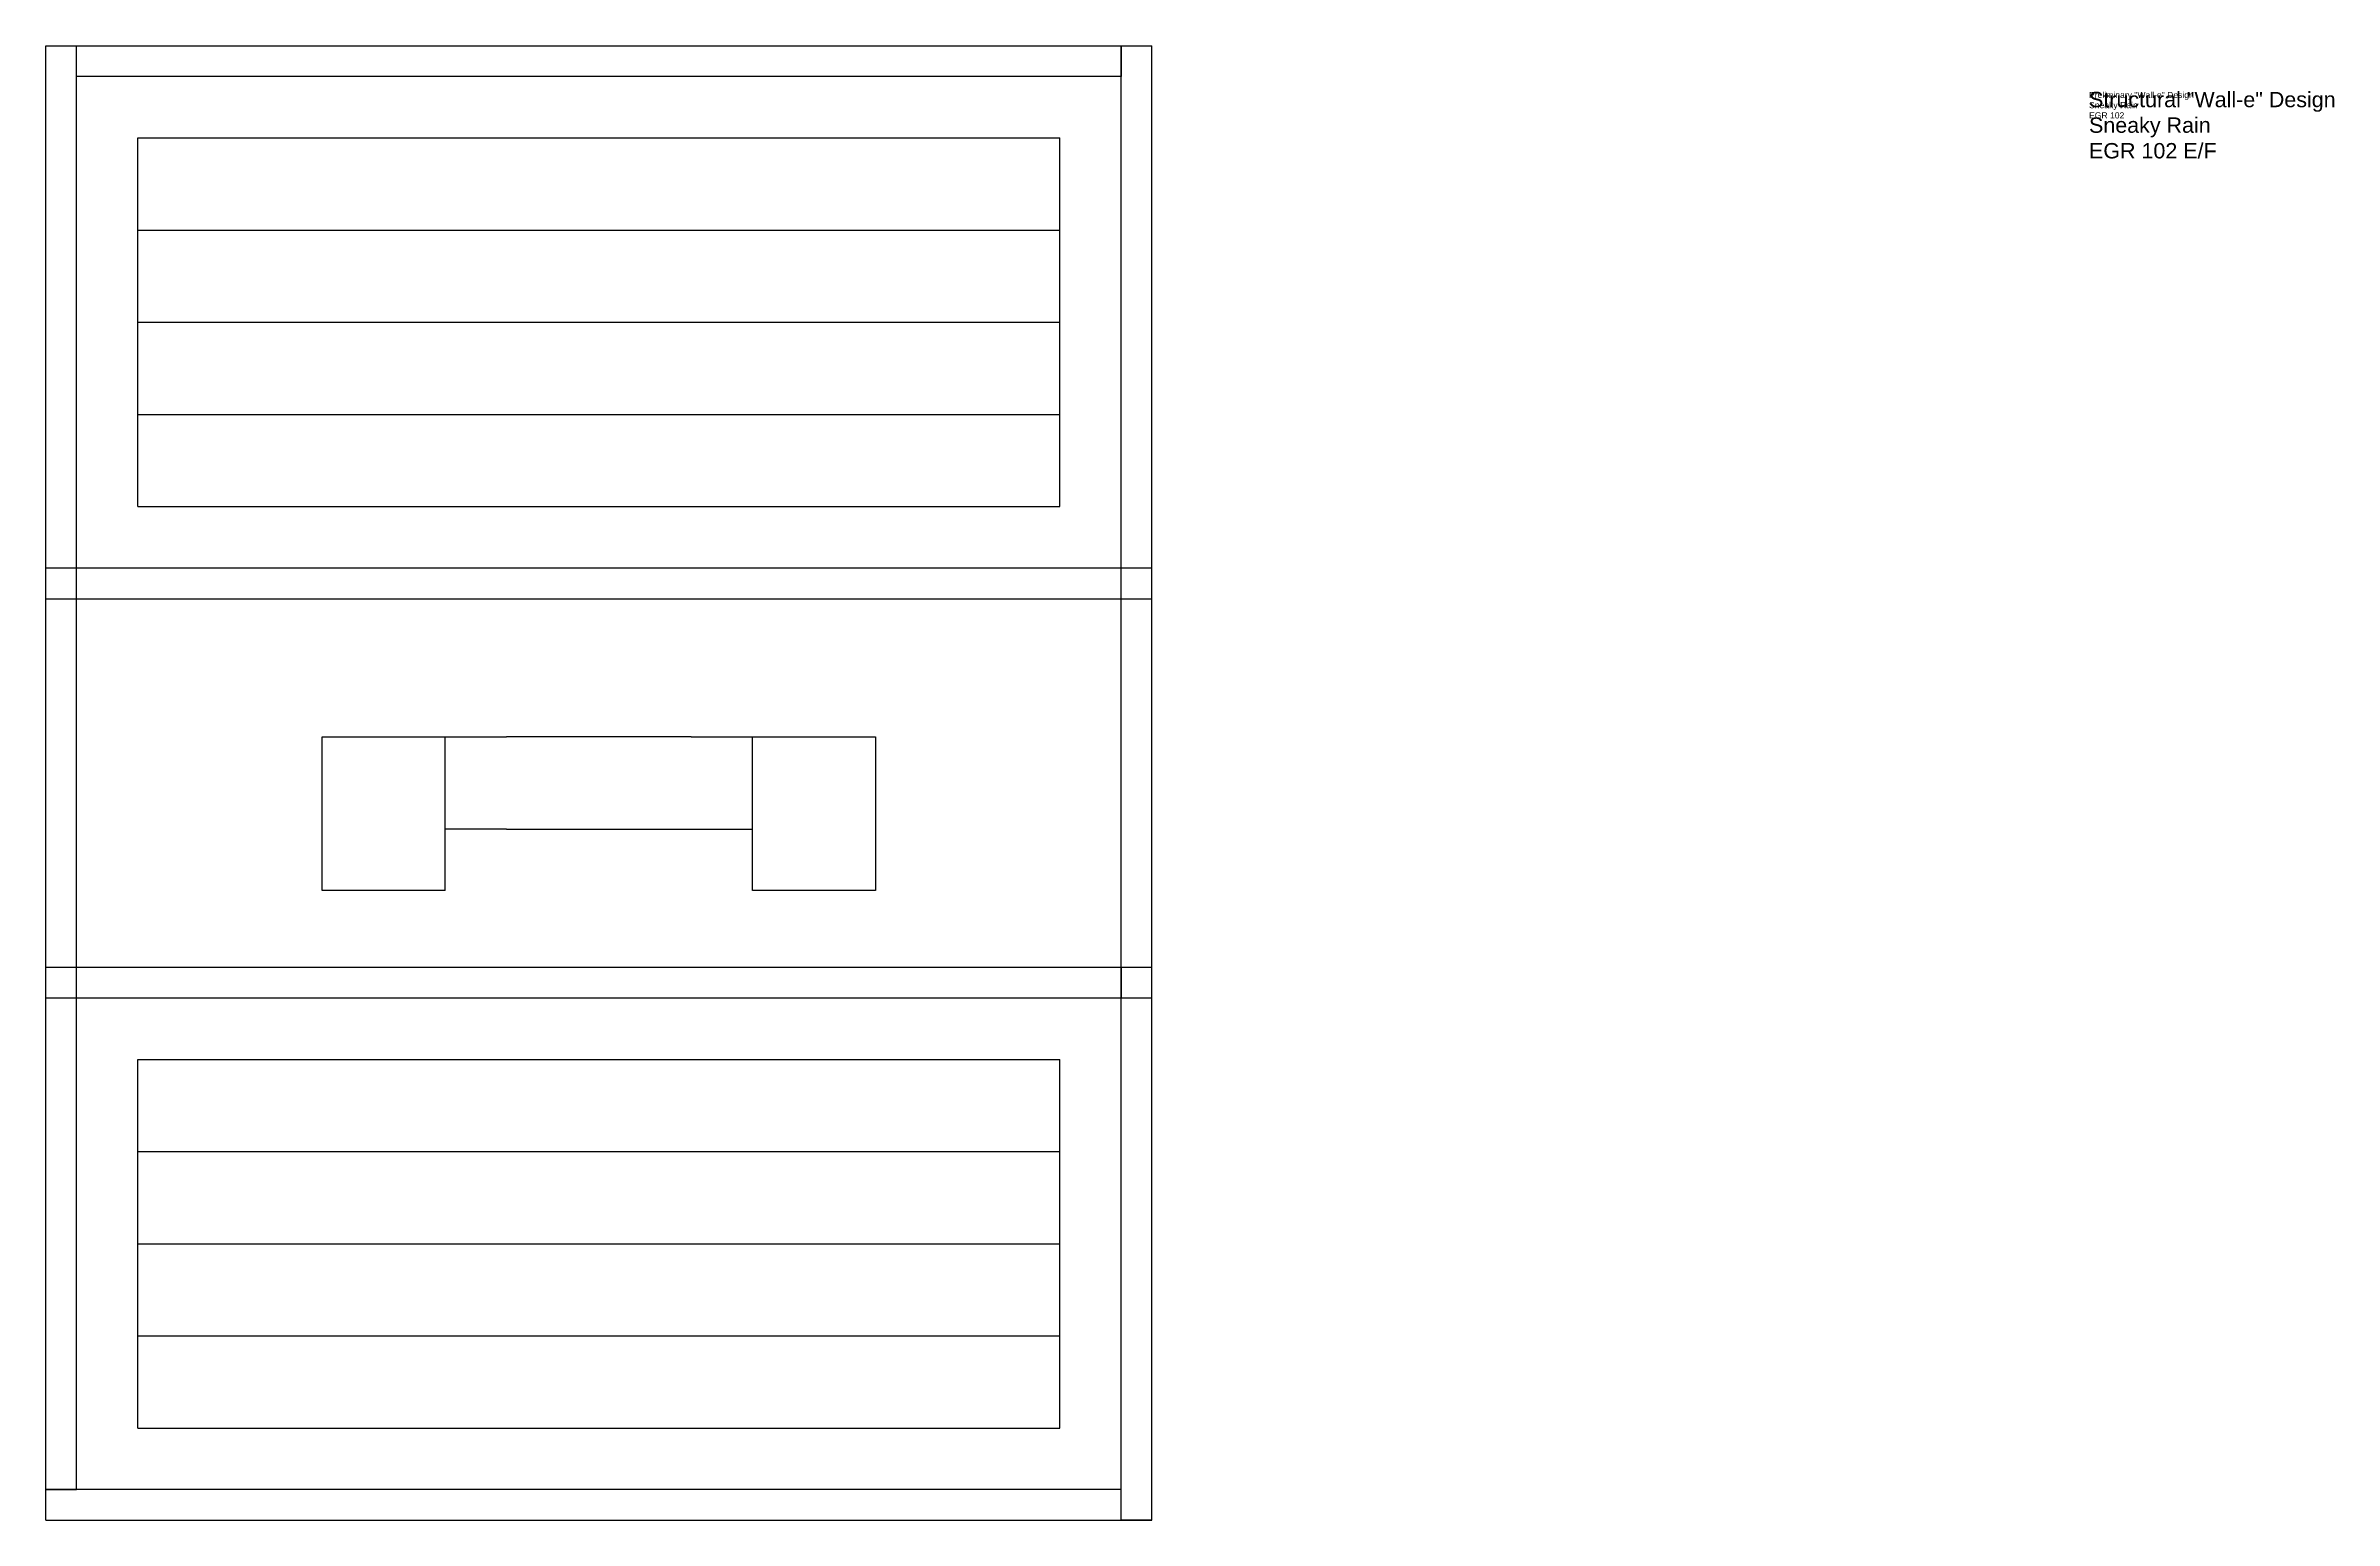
# Model space of a CAD drawing. Header units: inches. Extents: x 8 to 216, y -37 to 92.
# Drawn here: x 8 to 82.5, y 43.5 to 91.5 of the extents above; entities that cross this region are included whole.
import ezdxf

# ---------------------------------------------------------------- set-up
doc = ezdxf.new("R2010")
doc.units = ezdxf.units.IN
doc.header["$LTSCALE"] = 8
doc.header["$MEASUREMENT"] = 0
doc.styles.get("Standard").update_dxf_attribs({"font": 'Arial Regular.ttf'})

msp = doc.modelspace()

# ---------------------------------------------------------------- linework, layer by layer
for p, q in [((8, 43.5), (8, 91.5)), ((8, 91.5), (44, 91.5)), ((9, 44.5), (9, 91.5)), ((43, 43.5), (43, 91.5)), ((43, 91.5), (43, 90.5)), ((44, 43.5), (44, 91.5)), ((43, 90.5), (9, 90.5)), ((11, 88.5), (41, 88.5)), ((11, 76.5), (11, 88.5)), ((41, 76.5), (41, 88.5)), ((11, 85.5), (41, 85.5)), ((11, 82.5), (41, 82.5)), ((11, 79.5), (41, 79.5)), ((11, 76.5), (41, 76.5)), ((8, 74.5), (44, 74.5)), ((8, 73.5), (44, 73.5)), ((17, 66), (17, 69)), ((17, 69), (23, 69)), ((18, 69), (23, 69)), ((21, 64), (21, 69)), ((29, 69), (23, 69)), ((29, 69), (32, 69)), ((31, 64), (31, 69)), ((32, 69), (35, 69)), ((35, 69), (35, 66)), ((17, 64), (17, 66)), ((23, 66), (21, 66)), ((23, 66), (29, 66)), ((29, 66), (31, 66)), ((35, 66), (35, 64)), ((21, 64), (17, 64)), ((35, 64), (31, 64)), ((8, 61.5), (44, 61.5)), ((43, 61.5), (43, 60.5)), ((44, 60.5), (8, 60.5)), ((11, 58.5), (41, 58.5)), ((11, 46.5), (11, 58.5)), ((41, 46.5), (41, 58.5)), ((11, 55.5), (41, 55.5)), ((11, 52.5), (41, 52.5)), ((11, 49.5), (41, 49.5)), ((11, 46.5), (41, 46.5)), ((43, 44.5), (8, 44.5)), ((8, 44.5), (9, 44.5)), ((43, 43.5), (43, 44.5)), ((8, 43.5), (44, 43.5)), ((44, 43.5), (43, 43.5))]:
    msp.add_line(p, q)

# ---------------------------------------------------------------- texts
at = {"ltscale": 100, "insert": (74.5, 90), "char_height": 0.2, "attachment_point": 1}
msp.add_mtext_dynamic_manual_height_columns('Preliminary "Wall-e" Design\\PSneaky Rain\\PEGR 102', width=85, gutter_width=1, heights=[30.5], dxfattribs=at)
msp.add_mtext_dynamic_manual_height_columns('Preliminary "Wall-e" Design\\PSneaky Rain\\PEGR 102', width=85, gutter_width=1, heights=[30.5], dxfattribs=at)
msp.add_mtext_dynamic_manual_height_columns('Preliminary "Wall-e" Design\\PSneaky Rain\\PEGR 102', width=85, gutter_width=1, heights=[30.5], dxfattribs=at)
at = {"ltscale": 100, "insert": (74.5, 90), "char_height": 0.5, "width": 85, "attachment_point": 1}
msp.add_mtext('Structural "Wall-e" Design\\PSneaky Rain\\PEGR 102 E/F', dxfattribs=at)

doc.saveas('drawing.dxf')
